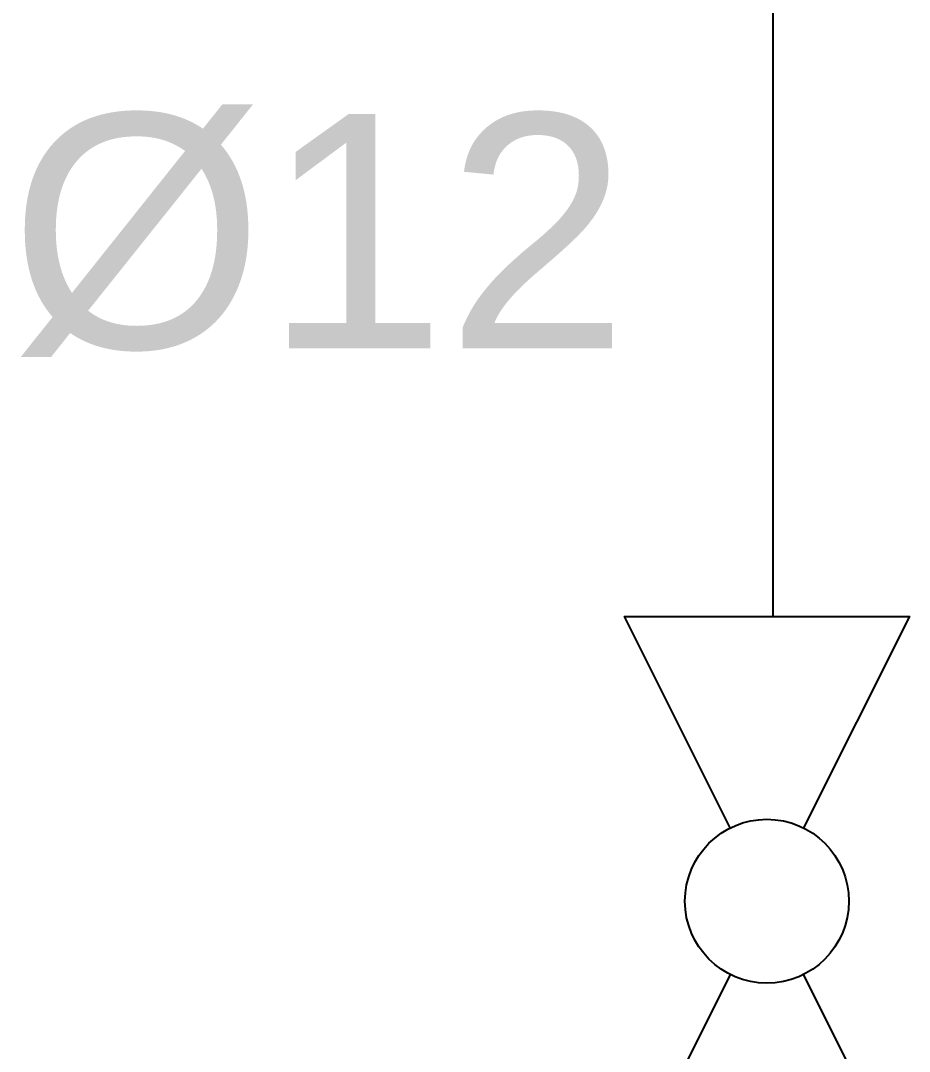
# Model space of a CAD drawing. Header units: millimetres. Extents: x 256 to 2599, y 626 to 1192.
# Drawn here: x 2027.51 to 2044.56, y 679.98 to 699.77 of the extents above; entities that cross this region are included whole.
import ezdxf

# ---------------------------------------------------------------- set-up
doc = ezdxf.new("R2010")
doc.units = ezdxf.units.MM
doc.layers.add('Aria compressa', color=140, linetype='Continuous')
doc.styles.add('PNP_LTYPE', font='txt.shx')
doc.styles.get("Standard").update_dxf_attribs({"font": 'arial.ttf'})
doc.linetypes.add('ISO-GENERAL', pattern='A,5,["/",PNP_LTYPE,S=1.5,R=0,X=0,Y=-0.75],-0.0001', length=5.0001)

msp = doc.modelspace()

# ---------------------------------------------------------------- linework, layer by layer
for points in [[(2041.125, 684.269), (2039.094, 688.331), (2044.561, 688.331), (2042.53, 684.269)], [(2041.125, 681.458), (2039.094, 677.396), (2044.561, 677.396), (2042.53, 681.458)]]:
    msp.add_lwpolyline(points)
msp.add_circle((2041.828, 682.863), 1.572)
at = {"layer": 'Aria compressa', "linetype": 'ISO-GENERAL'}
msp.add_line((2041.945, 688.331), (2041.945, 710.67), dxfattribs=at)

# ---------------------------------------------------------------- texts
at = {"layer": 'Aria compressa', "insert": (2027.29, 697.976), "char_height": 4.5, "attachment_point": 1}
msp.add_mtext_dynamic_manual_height_columns('%%C12', width=7.36811, gutter_width=18.099, heights=[0], dxfattribs=at)

doc.saveas('drawing.dxf')
